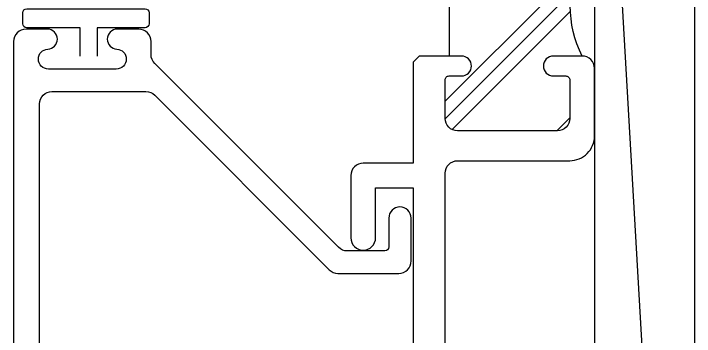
# Model space of a CAD drawing. Header units: inches. Extents: x 1061.6 to 1074.4, y -174.3 to -161.1.
# Drawn here: x 1065.481 to 1067.185, y -167.221 to -166.413 of the extents above; entities that cross this region are included whole.
import ezdxf

# ---------------------------------------------------------------- set-up
doc = ezdxf.new("R2010")
doc.units = ezdxf.units.IN
doc.header["$MEASUREMENT"] = 0
for name, color, linetype in [('FRAME', 1, 'Continuous'), ('GASKET', 1, 'Continuous'), ('INSTALLER NOTE @ 2', 7, 'Continuous')]:
    doc.layers.add(name, color=color, linetype=linetype)
doc.styles.get("Standard").update_dxf_attribs({"font": 'romans.shx'})
doc.dimstyles.new('1X1', dxfattribs={"dimtxt": 0.09, "dimasz": 0.09375, "dimexe": 0.09375, "dimexo": 0.09375, "dimgap": 0.032, "dimtad": 1, "dimdec": 4, "dimzin": 11, "dimdsep": 46, "dimlunit": 5, "dimtxsty": 'Standard', "dimblk1": 'ARCHTICK', "dimblk2": 'ARCHTICK', "dimsah": 1, "dimcen": 0.09, "dimadec": 0, "dimazin": 0, "dimtfac": 1, "dimtdec": 4, "dimtofl": 0, "dimtmove": 0, "dimatfit": 3, "dimldrblk": 'ARROW', "dimfxl": 0, "dimfrac": 2, "dimtolj": 1, "dimtzin": 0, "dimarcsym": 0})

# ---------------------------------------------------------------- blocks, each defined once
blk = doc.blocks.new('_ARCHTICK')
at = {"color": 0, "linetype": 'ByBlock', "const_width": 0.15}
blk.add_lwpolyline([(-0.5, -0.5), (0.5, 0.5)], dxfattribs=at)
blk = doc.blocks.new('ARROW')
at = {"color": 0, "linetype": 'ByBlock'}
blk.add_solid([(-2.1973, -0.3662), (-2.1973, 0.3662), (0, 0)], dxfattribs=at)
at = {"layer": 'DEFPOINTS', "color": 0, "linetype": 'ByBlock'}
blk.add_point((0, 0), dxfattribs=at)
blk = doc.blocks.new('3805_BLOCK_FRAME')
h = blk.add_hatch()
h.set_pattern_fill('PLAST', angle=45, style=0)
h.paths.add_polyline_path([(-0.8185, 1.361, 0.414214), (-0.8495, 1.392), (-0.9455, 1.392, 0.414214), (-0.9555, 1.382), (-0.9555, 1.351, -0.414214), (-0.9805, 1.326, -0.414214), (-1.0055, 1.351), (-1.0055, 1.423, -0.235384), (-1.2565, 1.423), (-1.2565, 1.351, -0.414214), (-1.2815, 1.326, -0.414214), (-1.3065, 1.351), (-1.3065, 1.382, 0.414214), (-1.3165, 1.392), (-1.4125, 1.392, 0.414214), (-1.4435, 1.361), (-1.4435, 1.111, 0.414214), (-1.4125, 1.08), (-1.3165, 1.08, 0.414214), (-1.3065, 1.09), (-1.3065, 1.121, -0.414214), (-1.2815, 1.146, -0.414214), (-1.2565, 1.121), (-1.2565, 1.09), (-1.0055, 1.09), (-1.0055, 1.121, -0.414214), (-0.9805, 1.146, -0.414214), (-0.9555, 1.121), (-0.9555, 1.09, 0.414214), (-0.9455, 1.08), (-0.8495, 1.08, 0.414214), (-0.8185, 1.111)])
at = {"color": 7}
blk.add_line((-1.0055, 1.09), (-1.2565, 1.09), dxfattribs=at)
blk.add_lwpolyline([(-1.9958, 1.08), (-1.5495, 1.08, 0.414214), (-1.5185, 1.111), (-1.5185, 1.392, -0.414214), (-1.4565, 1.454), (-1.2875, 1.454, -0.414214), (-1.2565, 1.423), (-1.2565, 1.351, -0.414214), (-1.2815, 1.326, -0.414214), (-1.3065, 1.351), (-1.3065, 1.382, 0.414214), (-1.3165, 1.392), (-1.4125, 1.392, 0.414214), (-1.4435, 1.361), (-1.4435, 1.111, 0.414214), (-1.4125, 1.08), (-1.3165, 1.08, 0.414214), (-1.3065, 1.09), (-1.3065, 1.121, -0.414214), (-1.2815, 1.146, -0.414214), (-1.2565, 1.121), (-1.2565, 1.09), (-1.2565, 1.015), (-1.2715, 1), (-1.5245, 1), (-1.5245, 0.875, -0.414214), (-1.5555, 0.844), (-1.7115, 0.844, -0.414214), (-1.7425, 0.875, -0.414214), (-1.7115, 0.906), (-1.5865, 0.906), (-1.5865, 1), (-4.3375, 1)], format="xyb")
blk.add_arc((-1.131, 1.6748), 0.2814, 243.5092, 296.4908, dxfattribs=at)

msp = doc.modelspace()

# ---------------------------------------------------------------- linework, layer by layer
at = {"layer": 'FRAME'}
msp.add_lwpolyline([(1065.546375, -168.028028), (1065.546375, -166.639028, -0.41421356), (1065.577375, -166.608028), (1065.812534, -166.608028, -0.19891237), (1065.834455, -166.617108), (1066.271295, -167.053948, 0.19891237), (1066.293216, -167.063028), (1066.445375, -167.063028, 0.41421356), (1066.476375, -167.032028), (1066.476375, -166.925028, 0.41421356), (1066.448375, -166.897028, 0.41421356), (1066.420375, -166.925028), (1066.420375, -166.997028, -0.41421356), (1066.410375, -167.007028), (1066.316411, -167.007028, -0.19891237), (1066.294491, -166.997948), (1065.834455, -166.537912, -0.19891237), (1065.825375, -166.515991), (1065.825375, -166.483028, 0.41421356), (1065.794375, -166.452028), (1065.740875, -166.452028, 0.41421356), (1065.715875, -166.477028, 0.39963757), (1065.739625, -166.501997, -0.40036382), (1065.763375, -166.527028, -0.41421356), (1065.738375, -166.552028), (1065.568375, -166.552028, -0.41421356), (1065.543375, -166.527028), (1065.543375, -166.526965, -0.39963753), (1065.567125, -166.501997, 0.39963753), (1065.590875, -166.477028, 0.41421356), (1065.565875, -166.452028), (1065.512375, -166.452028, 0.41421356), (1065.481375, -166.483028), (1065.481375, -169.667028, 0.41421356)], format="xyb", dxfattribs=at)
at = {"layer": 'GASKET'}
msp.add_lwpolyline([(1066.935375, -165.175294), (1067.185163, -165.173561), (1067.185163, -169.518824), (1066.935375, -165.175294), (1066.935375, -169.518824), (1067.185163, -169.518824)], dxfattribs=at)
msp.add_lwpolyline([(1065.64782, -166.519453), (1065.64782, -166.448495), (1065.514306, -166.448495, -0.41421356), (1065.504306, -166.438495), (1065.504306, -166.410958, -0.41421356), (1065.514306, -166.400958), (1065.810266, -166.400958, -0.41421356), (1065.820266, -166.410958), (1065.820266, -166.438495, -0.41421356), (1065.810266, -166.448495), (1065.690681, -166.448495), (1065.690681, -166.519453)], format="xyb", dxfattribs=at)

# ---------------------------------------------------------------- block references
at = {"layer": 'FRAME', "xscale": -1, "rotation": 270}
msp.add_blockref('3805_BLOCK_FRAME', (1065.481375, -165.262794), dxfattribs=at)

# ---------------------------------------------------------------- leaders
at = {"layer": 'INSTALLER NOTE @ 2'}
msp.add_leader([(1068.180894, -167.577396), (1066.737649, -161.169111), (1066.362649, -161.169111)], dimstyle='1X1', override={"dimscale": 2, "dimtad": 0}, dxfattribs=at)

doc.saveas('drawing.dxf')
